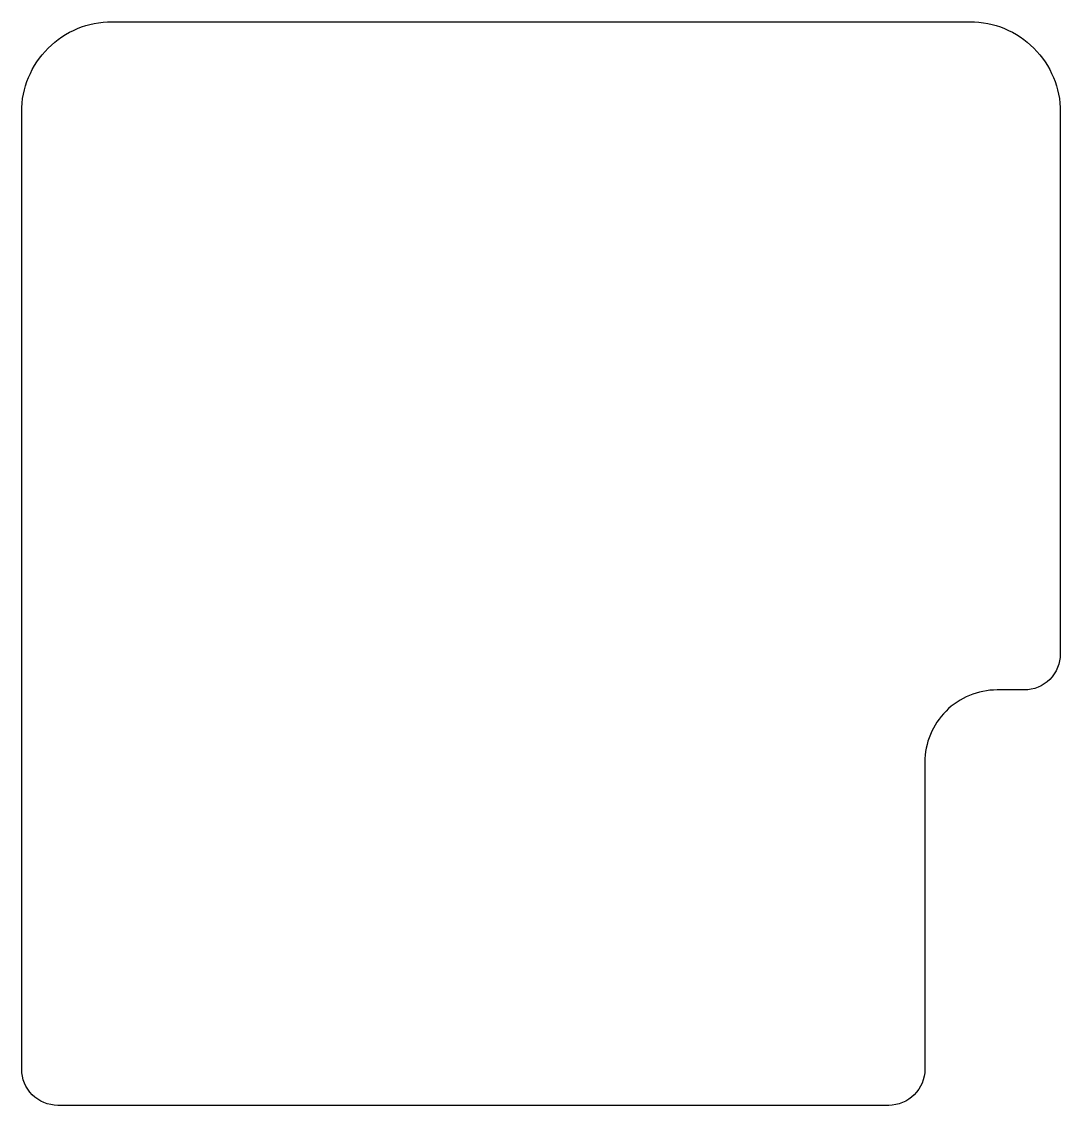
# Model space of a CAD drawing. Extents: x 188.14 to 193.89, y 233.91 to 239.91.
import ezdxf

# ---------------------------------------------------------------- set-up
doc = ezdxf.new("R2010")
doc.units = 0
doc.layers.get('0').update_dxf_attribs({"linetype": 'CONTINUOUS'})

msp = doc.modelspace()

# ---------------------------------------------------------------- linework, layer by layer
msp.add_lwpolyline([(193.5395, 236.2073, 0.414214), (193.1395, 235.8073), (193.1395, 234.1073, -0.414214), (192.9395, 233.9073), (188.3395, 233.9073, -0.414214), (188.1395, 234.1073), (188.1395, 239.4073, -0.414214), (188.6395, 239.9073), (193.3895, 239.9073, -0.414214), (193.8895, 239.4073), (193.8895, 236.4073, -0.414214), (193.6895, 236.2073)], format="xyb", close=True)

doc.saveas('drawing.dxf')
